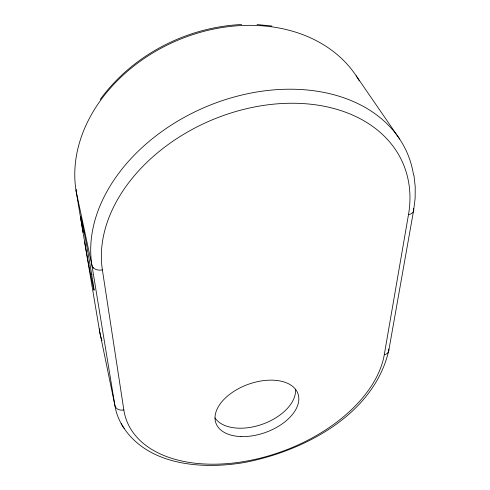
<?xml version="1.0" encoding="UTF-8"?>
<svg xmlns="http://www.w3.org/2000/svg" width="490" height="490" viewBox="0 0 490 490"><rect width="100%" height="100%" fill="white"/><g stroke="black" fill="none" stroke-linecap="round" stroke-linejoin="round"><path stroke-width="0.73" d="M76.342 189.416A8.385 5.096 -7.2 0 0 76.152 191.345L99.605 331.228L114.923 405.61A7.791 6.082 -11.6 0 0 123.841 409.983A136.134 83.257 -20.2 0 0 252.858 459.853A136.134 83.257 -20.2 0 0 384.264 354.778L408.482 214.663A8.606 5.347 7.9 0 0 413.291 208.446M100.211 99.464C132.821 54.776 186.617 27.128 241.668 24.5M257.023 24.567L271.913 26.025M356.175 75.785L399.668 139.056M121.11 423.617C145.224 465.506 201.335 469.812 244.247 462.529L244.853 462.413C304.584 450.874 374.403 414.234 388.858 350.074L413.707 210.002L415.134 198.309L415.226 186.672L413.934 175.187M81.456 219.569L81.652 220.469A27.238 0.576 79.5 0 1 81.91 221.664L83.214 227.819A27.514 0.588 79.5 0 1 83.502 229.191L83.759 230.435M93.057 286.276L92.855 285.327A26.993 0.564 79.4 0 1 92.592 284.084L91.287 277.867A26.803 0.557 79.4 0 1 91.011 276.519L90.76 275.307M84.672 242.011L85.701 248.081A29.271 0.613 79.4 0 0 87.061 255.854L87.955 260.772A22.344 0.466 79.4 0 0 90.754 275.233M83.073 232.474L81.695 224.187A30.643 0.655 79.5 0 1 80.966 219.606L80.599 216.843A22.969 0.484 79.5 0 1 81.475 219.673M408.482 214.663A160.493 115.628 -23.4 0 0 257.415 106.428A160.493 115.628 -23.4 0 0 102.379 269.929L123.841 409.983M93.994 289.051L93.841 287.949A29.829 0.619 79.4 0 0 93.192 283.759L89.198 259.688A29.835 0.631 79.5 0 0 87.747 251.339L86.779 245.998A23.042 0.49 79.5 0 0 83.772 230.527M94.025 289.247L94.111 290.154A22.577 0.472 79.4 0 1 93.039 286.185M295.513 389.55A43.2 25.664 -19.8 0 1 262.199 424.303A43.2 25.664 -19.8 0 1 214.981 417.89M359.329 80.874A153.621 120.963 -23.9 0 0 182.641 38.263A153.621 120.963 -23.9 0 0 76.152 191.345L91.955 265.507L114.923 405.61A142.933 88.182 -20.1 0 0 124.288 428.468M413.536 174.973A168.376 122.273 -23.4 0 0 233.154 97.29A168.376 122.273 -23.4 0 0 91.955 265.507A9.2 6.143 -8.1 0 0 102.379 269.935M101.975 340.703A132.178 89.633 -19.9 0 1 99.605 331.228A7.197 5.188 -9.8 0 1 99.911 328.747M388.711 349.015A7.362 5.402 10.8 0 1 384.264 354.778M91.985 274.719A17.554 0.606 83.7 0 1 91.887 274.045M93.535 268.006A18.951 1.439 84.8 0 1 93.504 267.73M241.037 436.559A43.573 25.566 -19.8 0 0 298.453 395.412A43.573 25.566 -19.8 0 0 231.298 393.127A43.573 25.566 -19.8 0 0 241.037 436.559"/></g></svg>
